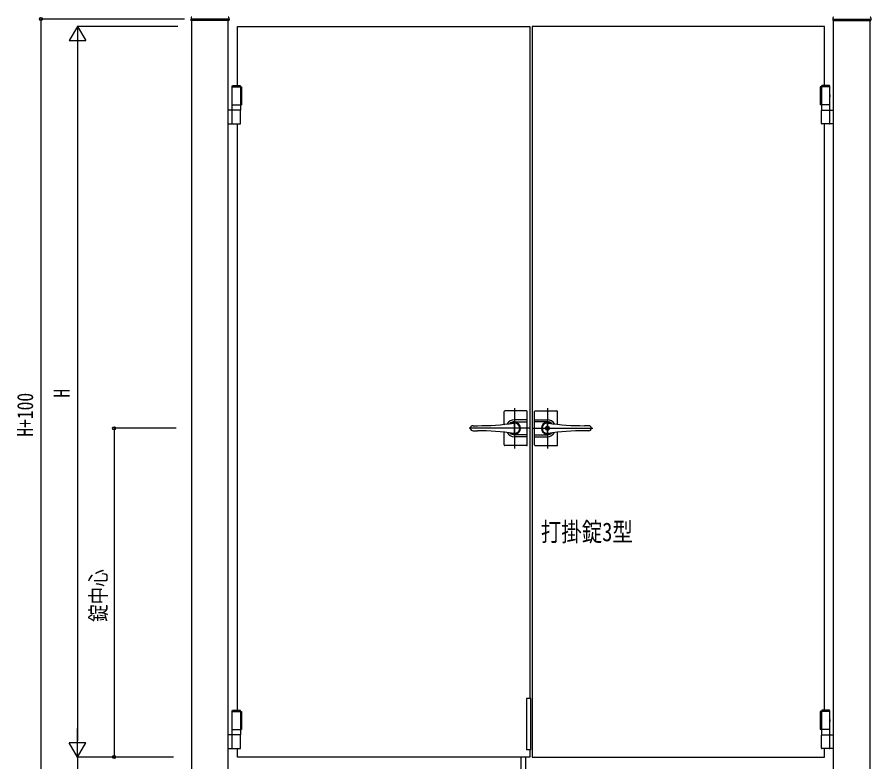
# Model space of a CAD drawing. Units: millimetres, scale not verified. Extents: x -4205 to 4205, y -2970 to 2970.
# Drawn here: x -1411 to 925, y -361 to 1678 of the extents above; entities that cross this region are included whole.
import ezdxf
from ezdxf.enums import TextEntityAlignment as Align

# ---------------------------------------------------------------- set-up
doc = ezdxf.new("R2010")
doc.units = ezdxf.units.MM
doc.header["$LTSCALE"] = 10
for name, color, linetype in [('0-1_USER1', 3, 'Continuous'), ('0-2_YKK_12', 2, 'Continuous'), ('0-3_YKK_13', 4, 'Continuous'), ('0-4_YKK_A1', 4, 'Continuous'), ('0-5_YKK_D', 6, 'Continuous')]:
    doc.layers.add(name, color=color, linetype=linetype)
doc.styles.add('ＭＳ ゴシック', font='')
doc.styles.get('ＭＳ ゴシック').set_extended_font_data('MS Gothic')

msp = doc.modelspace()

# ---------------------------------------------------------------- linework, layer by layer
at = {"layer": '0-2_YKK_12'}
for p, q in [((-49.98, 607.33), (-49.98, 497.33)), ((40.02, 607.33), (40.02, 497.33)), ((-7.98, 552.33), (-174.27, 552.33)), ((-1.98, 552.33), (164.31, 552.33))]:
    msp.add_line(p, q, dxfattribs=at)
at = {"layer": '0-3_YKK_13'}
for p, q in [((-77.98, 563.2), (-77.98, 597.83)), ((-16.98, 599.83), (-75.98, 599.83)), ((-14.98, 506.83), (-14.98, 597.83)), ((5.02, 506.83), (5.02, 597.83)), ((7.02, 599.83), (66.02, 599.83)), ((68.02, 563.2), (68.02, 597.83)), ((-14.98, 575.33), (-49.98, 575.33)), ((-49.98, 570.12), (-14.98, 570.12)), ((-49.98, 536.33), (-49.98, 568.33)), ((5.02, 575.33), (40.02, 575.33)), ((40.02, 570.12), (5.02, 570.12)), ((40.02, 536.33), (40.02, 568.33)), ((-163.04, 559.33), (-151.49, 559.33)), ((-163.04, 545.33), (-151.49, 545.33)), ((-77.98, 506.83), (-77.98, 541.46)), ((68.02, 506.83), (68.02, 541.46)), ((153.08, 559.33), (141.53, 559.33)), ((153.08, 545.33), (141.53, 545.33)), ((-14.98, 534.54), (-49.98, 534.54)), ((-14.98, 529.33), (-49.98, 529.33)), ((5.02, 534.54), (40.02, 534.54)), ((5.02, 529.33), (40.02, 529.33)), ((-16.98, 504.83), (-75.98, 504.83)), ((7.02, 504.83), (66.02, 504.83))]:
    msp.add_line(p, q, dxfattribs=at)
for radius in [5.25, 4.75]:
    msp.add_circle((40.02, 552.33), radius, dxfattribs=at)
for centre, radius, start, end in [((-75.98, 597.83), 2, 90, 180), ((-16.98, 597.83), 2, 0, 90), ((7.02, 597.83), 2, 90, 180), ((66.02, 597.83), 2, 0, 90), ((-151.49, 1259.33), 700, 270, 278.17052), ((-49.98, 552.33), 23, 90, 149.15834), ((-49.98, 552.33), 17.79, 90, 134.51437), ((-49.98, 552.33), 16.3, 233.10284, 126.89716), ((-49.98, 552.33), 14.25, 261.82948, 98.17052), ((40.02, 552.33), 16.3, 53.10284, 306.89716), ((40.02, 552.33), 14.25, 81.82948, 278.17052), ((40.02, 552.33), 23, 30.84166, 90), ((40.02, 552.33), 17.79, 45.48563, 90), ((141.53, 1259.33), 700, 261.82948, 270), ((-163.04, 551.33), 8, 90, 172.81924), ((-163.04, 553.33), 8, 187.18076, 270), ((-151.49, -154.67), 700, 81.82948, 90), ((-49.98, 552.33), 23, 210.84166, 270), ((-49.98, 552.33), 17.79, 225.48563, 270), ((40.02, 552.33), 23, 270, 329.15834), ((40.02, 552.33), 17.79, 270, 314.51437), ((141.53, -154.67), 700, 90, 98.17052), ((153.08, 551.33), 8, 7.18076, 90), ((153.08, 553.33), 8, 270, 352.81924), ((-75.98, 506.83), 2, 180, 270), ((-16.98, 506.83), 2, 270, 0), ((7.02, 506.83), 2, 180, 270), ((66.02, 506.83), 2, 270, 0)]:
    msp.add_arc(centre, radius, start, end, dxfattribs=at)
at = {"layer": '0-4_YKK_A1'}
for p, q in [((-934.73, 1676.02), (-935.08, 1669.36)), ((-831.38, 1668.83), (-934.58, 1668.83)), ((-932.98, -427.67), (-932.98, 1668.83)), ((-832.98, 1672.33), (-832.98, 1668.83)), ((-832.98, -427.67), (-832.98, 1668.83)), ((-831.23, 1676.02), (-830.88, 1669.36)), ((821.27, 1676.02), (820.92, 1669.36)), ((821.42, 1668.83), (924.62, 1668.83)), ((823.02, 1672.33), (823.02, 1668.83)), ((823.02, -427.67), (823.02, 1668.83)), ((923.02, -427.67), (923.02, 1668.83)), ((924.77, 1676.02), (925.12, 1669.36)), ((-807.98, 1490.33), (-807.98, 1652.33)), ((798.02, 1490.33), (798.02, 1652.33)), ((-822.48, 1488.33), (-799.48, 1488.33)), ((-822.48, 1487.33), (-796.48, 1487.33)), ((-821.33, 1490.33), (-800.63, 1490.33)), ((-799.48, 1488.33), (-800.63, 1490.33)), ((-799.48, 1488.33), (-799.48, 1423.33)), ((-796.48, 1487.33), (-796.48, 1437.33)), ((812.52, 1487.33), (786.52, 1487.33)), ((786.52, 1487.33), (786.52, 1437.33)), ((789.52, 1488.33), (790.67, 1490.33)), ((789.52, 1488.33), (789.52, 1423.33)), ((812.52, 1488.33), (789.52, 1488.33)), ((811.37, 1490.33), (790.67, 1490.33)), ((-822.48, 1437.33), (-796.48, 1437.33)), ((812.52, 1437.33), (786.52, 1437.33)), ((-800.98, 1423.33), (-832.98, 1423.33)), ((-799.48, 1423.33), (-822.48, 1423.33)), ((-822.48, 1386.83), (-822.48, 1421.83)), ((-799.48, 1386.83), (-799.48, 1421.83)), ((789.52, 1423.33), (812.52, 1423.33)), ((789.52, 1386.83), (789.52, 1421.83)), ((791.02, 1423.33), (823.02, 1423.33)), ((812.52, 1386.83), (812.52, 1421.83)), ((-832.98, 1385.33), (-800.98, 1385.33)), ((-807.98, -219.67), (-807.98, 1385.33)), ((823.02, 1385.33), (791.02, 1385.33)), ((798.02, -219.67), (798.02, 1385.33)), ((-4.98, -327.67), (-4.98, -187.67)), ((-822.48, -221.67), (-799.48, -221.67)), ((-822.48, -222.67), (-796.48, -222.67)), ((-821.33, -219.67), (-800.63, -219.67)), ((-799.48, -221.67), (-800.63, -219.67)), ((-799.48, -221.67), (-799.48, -286.67)), ((-796.48, -222.67), (-796.48, -272.67)), ((812.52, -222.67), (786.52, -222.67)), ((786.52, -222.67), (786.52, -272.67)), ((789.52, -221.67), (790.67, -219.67)), ((789.52, -221.67), (789.52, -286.67)), ((812.52, -221.67), (789.52, -221.67)), ((811.37, -219.67), (790.67, -219.67)), ((-822.48, -272.67), (-796.48, -272.67)), ((812.52, -272.67), (786.52, -272.67)), ((-800.98, -286.67), (-832.98, -286.67)), ((-799.48, -286.67), (-822.48, -286.67)), ((-822.48, -323.17), (-822.48, -288.17)), ((-799.48, -323.17), (-799.48, -288.17)), ((789.52, -286.67), (812.52, -286.67)), ((789.52, -323.17), (789.52, -288.17)), ((791.02, -286.67), (823.02, -286.67)), ((812.52, -323.17), (812.52, -288.17)), ((-832.98, -324.67), (-800.98, -324.67)), ((823.02, -324.67), (791.02, -324.67)), ((-31.48, -424.67), (-31.48, -347.67)), ((-18.48, -424.67), (-18.48, -347.67)), ((-4.98, -327.67), (-16.98, -327.67)), ((-7.98, -327.67), (-7.98, -347.67))]:
    msp.add_line(p, q, dxfattribs=at)
for points in [[(-832.98, 1672.33), (-932.98, 1672.33), (-932.98, 1668.83)], [(823.02, 1672.33), (923.02, 1672.33), (923.02, 1668.83)], [(-807.98, 1652.33), (-7.98, 1652.33), (-7.98, -187.67)], [(798.02, 1652.33), (-1.98, 1652.33), (-1.98, -347.67), (798.02, -347.67), (798.02, -324.67)], [(-822.48, 1423.33), (-822.48, 1488.33), (-821.33, 1490.33)], [(812.52, 1423.33), (812.52, 1488.33), (811.37, 1490.33)], [(-4.98, -187.67), (-16.98, -187.67), (-16.98, -327.67)], [(-822.48, -286.67), (-822.48, -221.67), (-821.33, -219.67)], [(812.52, -286.67), (812.52, -221.67), (811.37, -219.67)], [(-7.98, -347.67), (-807.98, -347.67), (-807.98, -324.67)]]:
    msp.add_lwpolyline(points, dxfattribs=at)
for centre, radius, start, end in [((-934.58, 1669.33), 0.5, 177, 270), ((-932.73, 1675.91), 2, 99.0011, 177), ((-833.23, 1675.91), 2, 3, 80.9989), ((-831.38, 1669.33), 0.5, 270, 3), ((821.42, 1669.33), 0.5, 177, 270), ((823.27, 1675.91), 2, 99.0011, 177), ((922.77, 1675.91), 2, 3, 80.9989), ((924.62, 1669.33), 0.5, 270, 3), ((-820.98, 1421.83), 1.5, 90, 180), ((-800.98, 1421.83), 1.5, 360, 90), ((791.02, 1421.83), 1.5, 90, 180), ((811.02, 1421.83), 1.5, 0, 90), ((-820.98, 1386.83), 1.5, 180, 270), ((-800.98, 1386.83), 1.5, 270, 360), ((791.02, 1386.83), 1.5, 180, 270), ((811.02, 1386.83), 1.5, 270, 0), ((-820.98, -288.17), 1.5, 90, 180), ((-800.98, -288.17), 1.5, 360, 90), ((791.02, -288.17), 1.5, 90, 180), ((811.02, -288.17), 1.5, 0, 90), ((-820.98, -323.17), 1.5, 180, 270), ((-800.98, -323.17), 1.5, 270, 360), ((791.02, -323.17), 1.5, 180, 270), ((811.02, -323.17), 1.5, 270, 0)]:
    msp.add_arc(centre, radius, start, end, dxfattribs=at)
for centre, start_param, end_param in [((-820.4, 1462.33), 0.69499, 2.4466027), ((810.44, 1462.33), 3.8365826, 5.5881953), ((-820.4, -247.67), 0.69499, 2.4466027), ((810.44, -247.67), 3.8365826, 5.5881953)]:
    msp.add_ellipse(centre, major_axis=(0, 3.5), ratio=0.927913, start_param=start_param, end_param=end_param, dxfattribs=at)
at = {"layer": '0-5_YKK_D'}
for p, q in [((-952.98, 1672.33), (-1346.5, 1672.33)), ((-1345.5, 1672.33), (-1345.5, -427.67)), ((-1245.5, 1652.33), (-1268, 1613.36)), ((-970.48, 1652.33), (-1246.5, 1652.33)), ((-1245.5, 1652.33), (-1223, 1613.36)), ((-1245.5, 1652.33), (-1245.5, 1574.39)), ((-1268, 1613.36), (-1223, 1613.36)), ((-1245.5, 1607.33), (-1245.5, -302.67)), ((-975.56, 552.33), (-1146.5, 552.33)), ((-1145.5, 552.33), (-1145.5, -347.67)), ((-1245.5, -347.67), (-1245.5, -269.73)), ((-1245.5, -347.67), (-1268, -308.7)), ((-1223, -308.7), (-1268, -308.7)), ((-1245.5, -347.67), (-1223, -308.7)), ((-982.97, -347.67), (-1246.5, -347.67)), ((-982.97, -347.67), (-1246.5, -347.67)), ((-1245.5, -347.67), (-1245.5, -427.67)), ((-982.97, -347.67), (-1146.5, -347.67))]:
    msp.add_line(p, q, dxfattribs=at)
for centre in [(-1345.5, 1672.33), (-1145.5, 552.33), (-1145.5, -347.67)]:
    msp.add_circle(centre, 4.25, dxfattribs=at)

# ---------------------------------------------------------------- texts
at = {"layer": '0-1_USER1', "style": 'ＭＳ ゴシック', "width": 0.8}
msp.add_text('打掛錠3型', height=51.32, dxfattribs=at).set_placement((21.97, 227.62), align=Align.BOTTOM_LEFT)
at = {"layer": '0-5_YKK_D', "style": 'ＭＳ ゴシック', "width": 0.8}
for s, p in [('H', (-1253.5, 636.33)), ('H+100', (-1353.5, 529.53)), ('錠中心', (-1153.5, 22.33))]:
    msp.add_text(s, height=43.99, rotation=90, dxfattribs=at).set_placement(p, align=Align.BOTTOM_LEFT)

doc.saveas('drawing.dxf')
